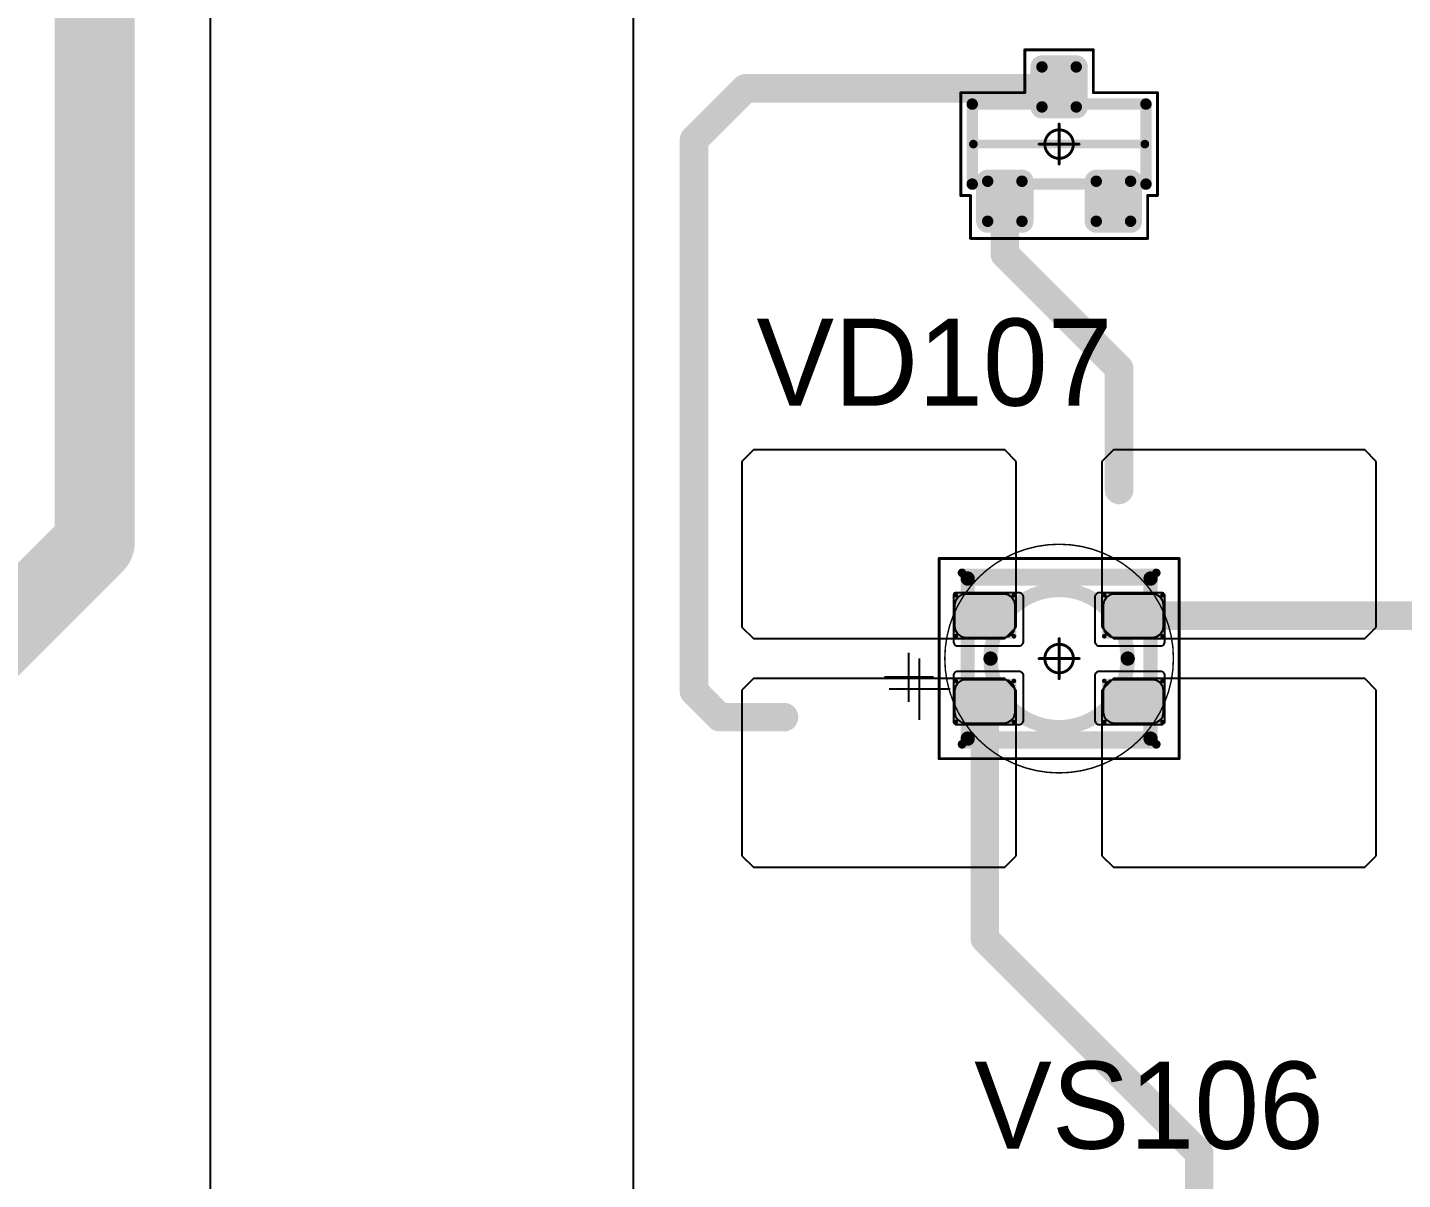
# Model space of a CAD drawing. Header units: millimetres. Extents: x 0 to 400, y 0 to 511.
# Drawn here: x 161.95 to 186.01, y 132.39 to 152.54 of the extents above; entities that cross this region are included whole.
import ezdxf

# ---------------------------------------------------------------- set-up
doc = ezdxf.new("R2010")
doc.units = ezdxf.units.MM
for name, color, linetype in [('Mechanical13', 56, 'Continuous'), ('Mechanical15', 56, 'Continuous'), ('Mechanical2', 216, 'Continuous'), ('TopLayer', 1, 'Continuous'), ('TopOverlay', 2, 'Continuous'), ('TopPaste', 8, 'Continuous'), ('TopSolder', 216, 'Continuous')]:
    doc.layers.add(name, color=color, linetype=linetype)

# ---------------------------------------------------------------- blocks, each defined once
blk = doc.blocks.new('SOT23_490')
at = {"layer": 'Mechanical13', "const_width": 0.2}
for points in [[(-0.7, 1.52), (0.7, 1.52)], [(-0.7, 1.52), (-0.7, -1.52)], [(0.7, 1.52), (0.7, -1.52)], [(-0.7, -1.52), (0.7, -1.52)]]:
    blk.add_lwpolyline(points, dxfattribs=at)
at = {"layer": 'Mechanical13', "const_width": 0.1}
for points in [[(-0.75, 1.52, 1), (-0.65, 1.52, 1)], [(-0.75, 1.52, 1), (-0.65, 1.52, 1)], [(0.65, 1.52, 1), (0.75, 1.52, 1)], [(0.65, 1.52, 1), (0.75, 1.52, 1)], [(-0.75, -1.52, 1), (-0.65, -1.52, 1)], [(-0.75, -1.52, 1), (-0.65, -1.52, 1)], [(0.65, -1.52, 1), (0.75, -1.52, 1)], [(0.65, -1.52, 1), (0.75, -1.52, 1)]]:
    blk.add_lwpolyline(points, format="xyb", close=True, dxfattribs=at)
at = {"layer": 'Mechanical15', "const_width": 0.05}
for points in [[(-0.9, 1.72), (-0.9, 1.55)], [(-0.9, 1.72), (0.9, 1.72)], [(0.9, 1.72), (0.9, 0.6)], [(-1.65, 1.55), (-1.65, -1.55)], [(-1.65, 1.55), (-0.9, 1.55)], [(0.9, 0.6), (1.65, 0.6)], [(1.65, 0.6), (1.65, -0.6)], [(0, 0.35), (0, -0.35)], [(-0.35, 0), (0.35, 0)], [(0.9, -0.6), (1.65, -0.6)], [(0.9, -0.6), (0.9, -1.72)], [(-1.65, -1.55), (-0.9, -1.55)], [(-0.9, -1.55), (-0.9, -1.72)], [(-0.9, -1.72), (0.9, -1.72)]]:
    blk.add_lwpolyline(points, dxfattribs=at)
at = {"layer": 'Mechanical15'}
for points, const_width in [([(-0.913, 1.72, 1), (-0.888, 1.72, 1)], 0.025), ([(-0.913, 1.72, 1), (-0.888, 1.72, 1)], 0.025), ([(0.888, 1.72, 1), (0.913, 1.72, 1)], 0.025), ([(0.888, 1.72, 1), (0.913, 1.72, 1)], 0.025), ([(-1.662, 1.55, 1), (-1.637, 1.55, 1)], 0.025), ([(-1.662, 1.55, 1), (-1.637, 1.55, 1)], 0.025), ([(-0.913, 1.55, 1), (-0.888, 1.55, 1)], 0.025), ([(-0.913, 1.55, 1), (-0.888, 1.55, 1)], 0.025), ([(0.888, 0.6, 1), (0.913, 0.6, 1)], 0.025), ([(0.888, 0.6, 1), (0.913, 0.6, 1)], 0.025), ([(1.637, 0.6, 1), (1.662, 0.6, 1)], 0.025), ([(1.637, 0.6, 1), (1.662, 0.6, 1)], 0.025), ([(0.25, 0, 1), (-0.25, 0, 1)], 0.05), ([(-0.012, 0.35, 1), (0.012, 0.35, 1)], 0.025), ([(-0.362, 0, 1), (-0.337, 0, 1)], 0.025), ([(-0.262, 0, 1), (-0.238, 0, 1)], 0.025), ([(0.238, 0, 1), (0.262, 0, 1)], 0.025), ([(0.337, 0, 1), (0.362, 0, 1)], 0.025), ([(-0.012, -0.35, 1), (0.012, -0.35, 1)], 0.025), ([(0.888, -0.6, 1), (0.913, -0.6, 1)], 0.025), ([(0.888, -0.6, 1), (0.913, -0.6, 1)], 0.025), ([(1.637, -0.6, 1), (1.662, -0.6, 1)], 0.025), ([(1.637, -0.6, 1), (1.662, -0.6, 1)], 0.025), ([(-1.662, -1.55, 1), (-1.637, -1.55, 1)], 0.025), ([(-1.662, -1.55, 1), (-1.637, -1.55, 1)], 0.025), ([(-0.913, -1.55, 1), (-0.888, -1.55, 1)], 0.025), ([(-0.913, -1.55, 1), (-0.888, -1.55, 1)], 0.025), ([(-0.913, -1.72, 1), (-0.888, -1.72, 1)], 0.025), ([(-0.913, -1.72, 1), (-0.888, -1.72, 1)], 0.025), ([(0.888, -1.72, 1), (0.913, -1.72, 1)], 0.025), ([(0.888, -1.72, 1), (0.913, -1.72, 1)], 0.025)]:
    blk.add_lwpolyline(points, format="xyb", close=True, dxfattribs=dict(at, const_width=const_width))
at = {"layer": 'TopLayer', "const_width": 0.1}
for points in [[(-1.4, 1.25, 1), (-1.3, 1.25, 1)], [(-0.7, 1.25, 1), (-0.6, 1.25, 1)], [(-1.4, 0.65, 1), (-1.3, 0.65, 1)], [(-0.7, 0.65, 1), (-0.6, 0.65, 1)], [(0.6, 0.3, 1), (0.7, 0.3, 1)], [(1.3, 0.3, 1), (1.4, 0.3, 1)], [(0.6, -0.3, 1), (0.7, -0.3, 1)], [(1.3, -0.3, 1), (1.4, -0.3, 1)], [(-1.4, -0.65, 1), (-1.3, -0.65, 1)], [(-0.7, -0.65, 1), (-0.6, -0.65, 1)], [(-1.4, -1.25, 1), (-1.3, -1.25, 1)], [(-0.7, -1.25, 1), (-0.6, -1.25, 1)]]:
    blk.add_lwpolyline(points, format="xyb", close=True, dxfattribs=at)
at = {"layer": 'TopLayer'}
for points in [[(-1.45, 1.25), (-1.45, 0.65), (-0.55, 1.25), (-0.55, 0.65)], [(-1.35, 1.35), (-1.35, 0.55), (-0.65, 1.35), (-0.65, 0.55)], [(0.55, 0.3), (0.55, -0.3), (1.45, 0.3), (1.45, -0.3)], [(0.65, 0.4), (0.65, -0.4), (1.35, 0.4), (1.35, -0.4)], [(-1.45, -0.65), (-1.45, -1.25), (-0.55, -0.65), (-0.55, -1.25)], [(-1.35, -0.55), (-1.35, -1.35), (-0.65, -0.55), (-0.65, -1.35)]]:
    blk.add_solid(points, dxfattribs=at)
at = {"layer": 'TopOverlay', "const_width": 0.15}
blk.add_lwpolyline([(0, 1.5), (0, -1.5)], dxfattribs=at)
at = {"layer": 'TopOverlay', "const_width": 0.075}
for points in [[(-0.038, 1.5, 1), (0.038, 1.5, 1)], [(-0.038, -1.5, 1), (0.038, -1.5, 1)]]:
    blk.add_lwpolyline(points, format="xyb", close=True, dxfattribs=at)
at = {"layer": 'TopPaste', "const_width": 0.075}
for points in [[(-1.387, 1.25, 1), (-1.313, 1.25, 1)], [(-0.687, 1.25, 1), (-0.613, 1.25, 1)], [(-1.387, 0.65, 1), (-1.313, 0.65, 1)], [(-0.687, 0.65, 1), (-0.613, 0.65, 1)], [(0.613, 0.3, 1), (0.687, 0.3, 1)], [(1.313, 0.3, 1), (1.387, 0.3, 1)], [(0.613, -0.3, 1), (0.687, -0.3, 1)], [(1.313, -0.3, 1), (1.387, -0.3, 1)], [(-1.387, -0.65, 1), (-1.313, -0.65, 1)], [(-0.687, -0.65, 1), (-0.613, -0.65, 1)], [(-1.387, -1.25, 1), (-1.313, -1.25, 1)], [(-0.687, -1.25, 1), (-0.613, -1.25, 1)]]:
    blk.add_lwpolyline(points, format="xyb", close=True, dxfattribs=at)
at = {"layer": 'TopPaste'}
for points in [[(-1.425, 1.25), (-1.425, 0.65), (-0.575, 1.25), (-0.575, 0.65)], [(-1.35, 1.325), (-1.35, 0.575), (-0.65, 1.325), (-0.65, 0.575)], [(0.575, 0.3), (0.575, -0.3), (1.425, 0.3), (1.425, -0.3)], [(0.65, 0.375), (0.65, -0.375), (1.35, 0.375), (1.35, -0.375)], [(-1.425, -0.65), (-1.425, -1.25), (-0.575, -0.65), (-0.575, -1.25)], [(-1.35, -0.575), (-1.35, -1.325), (-0.65, -0.575), (-0.65, -1.325)]]:
    blk.add_solid(points, dxfattribs=at)
at = {"layer": 'TopSolder', "const_width": 0.202}
for points in [[(-1.451, 1.25, 1), (-1.249, 1.25, 1)], [(-0.751, 1.25, 1), (-0.549, 1.25, 1)], [(-1.451, 0.65, 1), (-1.249, 0.65, 1)], [(-0.751, 0.65, 1), (-0.549, 0.65, 1)], [(0.549, 0.3, 1), (0.751, 0.3, 1)], [(1.249, 0.3, 1), (1.451, 0.3, 1)], [(0.549, -0.3, 1), (0.751, -0.3, 1)], [(1.249, -0.3, 1), (1.451, -0.3, 1)], [(-1.451, -0.65, 1), (-1.249, -0.65, 1)], [(-0.751, -0.65, 1), (-0.549, -0.65, 1)], [(-1.451, -1.25, 1), (-1.249, -1.25, 1)], [(-0.751, -1.25, 1), (-0.549, -1.25, 1)]]:
    blk.add_lwpolyline(points, format="xyb", close=True, dxfattribs=at)
at = {"layer": 'TopSolder'}
for points in [[(-1.35, 1.452), (-1.35, 0.448), (-0.65, 1.452), (-0.65, 0.448)], [(-1.552, 1.25), (-1.552, 0.65), (-0.448, 1.25), (-0.448, 0.65)], [(0.65, 0.502), (0.65, -0.502), (1.35, 0.502), (1.35, -0.502)], [(0.448, 0.3), (0.448, -0.3), (1.552, 0.3), (1.552, -0.3)], [(-1.35, -0.448), (-1.35, -1.452), (-0.65, -0.448), (-0.65, -1.452)], [(-1.552, -0.65), (-1.552, -1.25), (-0.448, -0.65), (-0.448, -1.25)]]:
    blk.add_solid(points, dxfattribs=at)
blk = doc.blocks.new('E65F_694')
at = {"layer": 'Mechanical13'}
for p, q in [((2.441, 1.071), (2.441, 0)), ((1.905, 0.536), (2.976, 0.536))]:
    blk.add_line(p, q, dxfattribs=at)
at = {"layer": 'Mechanical13', "const_width": 0.25}
for points in [[(-1.6, 1.4), (-1.6, -1.4)], [(1.6, 1.4), (-1.6, 1.4)], [(1.6, 1.4), (1.6, -1.4)], [(1.6, -1.4), (-1.6, -1.4)]]:
    blk.add_lwpolyline(points, dxfattribs=at)
at = {"layer": 'Mechanical13'}
for points, const_width in [([(-1.663, 1.4, 1), (-1.538, 1.4, 1)], 0.125), ([(-1.663, 1.4, 1), (-1.538, 1.4, 1)], 0.125), ([(1.537, 1.4, 1), (1.662, 1.4, 1)], 0.125), ([(1.537, 1.4, 1), (1.662, 1.4, 1)], 0.125), ([(1.2, 0, 1), (-1.2, 0, 1)], 0.25), ([(-1.263, 0, 1), (-1.138, 0, 1)], 0.125), ([(1.137, 0, 1), (1.262, 0, 1)], 0.125), ([(-1.663, -1.4, 1), (-1.538, -1.4, 1)], 0.125), ([(-1.663, -1.4, 1), (-1.538, -1.4, 1)], 0.125), ([(1.537, -1.4, 1), (1.662, -1.4, 1)], 0.125), ([(1.537, -1.4, 1), (1.662, -1.4, 1)], 0.125)]:
    blk.add_lwpolyline(points, format="xyb", close=True, dxfattribs=dict(at, const_width=const_width))
at = {"layer": 'Mechanical15', "const_width": 0.05}
for points in [[(2.1, 1.75), (-2.1, 1.75)], [(-2.1, 1.75), (-2.1, -1.75)], [(2.1, 1.75), (2.1, -1.75)], [(0, 0.35), (0, -0.35)], [(0, 0.35), (0, -0.35)], [(0.35, 0), (-0.35, 0)], [(0.35, 0), (-0.35, 0)], [(2.1, -1.75), (-2.1, -1.75)]]:
    blk.add_lwpolyline(points, dxfattribs=at)
at = {"layer": 'Mechanical15'}
for points, const_width in [([(-2.113, 1.75, 1), (-2.088, 1.75, 1)], 0.025), ([(-2.113, 1.75, 1), (-2.088, 1.75, 1)], 0.025), ([(2.087, 1.75, 1), (2.112, 1.75, 1)], 0.025), ([(2.087, 1.75, 1), (2.112, 1.75, 1)], 0.025), ([(0.25, 0, 1), (-0.25, 0, 1)], 0.05), ([(0.25, 0, 1), (-0.25, 0, 1)], 0.05), ([(-0.013, 0.35, 1), (0.012, 0.35, 1)], 0.025), ([(-0.013, 0.35, 1), (0.012, 0.35, 1)], 0.025), ([(-0.363, 0, 1), (-0.338, 0, 1)], 0.025), ([(-0.363, 0, 1), (-0.338, 0, 1)], 0.025), ([(-0.263, 0, 1), (-0.238, 0, 1)], 0.025), ([(-0.263, 0, 1), (-0.238, 0, 1)], 0.025), ([(0.237, 0, 1), (0.262, 0, 1)], 0.025), ([(0.237, 0, 1), (0.262, 0, 1)], 0.025), ([(0.337, 0, 1), (0.362, 0, 1)], 0.025), ([(0.337, 0, 1), (0.362, 0, 1)], 0.025), ([(-0.013, -0.35, 1), (0.012, -0.35, 1)], 0.025), ([(-0.013, -0.35, 1), (0.012, -0.35, 1)], 0.025), ([(-2.113, -1.75, 1), (-2.088, -1.75, 1)], 0.025), ([(-2.113, -1.75, 1), (-2.088, -1.75, 1)], 0.025), ([(2.087, -1.75, 1), (2.112, -1.75, 1)], 0.025), ([(2.087, -1.75, 1), (2.112, -1.75, 1)], 0.025)]:
    blk.add_lwpolyline(points, format="xyb", close=True, dxfattribs=dict(at, const_width=const_width))
at = {"layer": 'TopLayer'}
for p, q in [((-5.35, 3.65), (-5.55, 3.45)), ((-0.95, 3.65), (-5.35, 3.65)), ((-5.35, 3.65), (-5.35, 3.65)), ((-0.75, 3.45), (-0.95, 3.65)), ((0.95, 3.65), (0.75, 3.45)), ((5.35, 3.65), (0.95, 3.65)), ((0.95, 3.65), (0.95, 3.65)), ((5.55, 3.45), (5.35, 3.65)), ((-5.55, 3.45), (-5.55, 3.45)), ((-5.55, 3.45), (-5.55, 0.55)), ((-0.75, 0.55), (-0.75, 3.45)), ((0.75, 3.45), (0.75, 3.45)), ((0.75, 3.45), (0.75, 0.55)), ((5.55, 0.55), (5.55, 3.45)), ((-5.55, 0.55), (-5.35, 0.35)), ((-0.95, 0.35), (-0.75, 0.55)), ((0.75, 0.55), (0.95, 0.35)), ((5.35, 0.35), (5.55, 0.55)), ((-5.35, 0.35), (-0.95, 0.35)), ((0.95, 0.35), (5.35, 0.35)), ((-5.35, -0.35), (-5.55, -0.55)), ((-0.95, -0.35), (-5.35, -0.35)), ((-5.35, -0.35), (-5.35, -0.35)), ((-0.75, -0.55), (-0.95, -0.35)), ((0.95, -0.35), (0.75, -0.55)), ((5.35, -0.35), (0.95, -0.35)), ((0.95, -0.35), (0.95, -0.35)), ((5.55, -0.55), (5.35, -0.35)), ((-5.55, -0.55), (-5.55, -0.55)), ((-5.55, -0.55), (-5.55, -3.45)), ((-0.75, -3.45), (-0.75, -0.55)), ((0.75, -0.55), (0.75, -0.55)), ((0.75, -0.55), (0.75, -3.45)), ((5.55, -3.45), (5.55, -0.55)), ((-5.55, -3.45), (-5.35, -3.65)), ((-0.95, -3.65), (-0.75, -3.45)), ((0.75, -3.45), (0.95, -3.65)), ((5.35, -3.65), (5.55, -3.45)), ((-5.35, -3.65), (-0.95, -3.65)), ((0.95, -3.65), (5.35, -3.65))]:
    blk.add_line(p, q, dxfattribs=at)
at = {"layer": 'TopLayer', "const_width": 0.04}
for points in [[(-1.83, 1.11, 1), (-1.79, 1.11, 1)], [(-0.81, 1.11, 1), (-0.77, 1.11, 1)], [(0.77, 1.11, 1), (0.81, 1.11, 1)], [(1.79, 1.11, 1), (1.83, 1.11, 1)], [(-1.83, 0.39, 1), (-1.79, 0.39, 1)], [(-0.81, 0.39, 1), (-0.77, 0.39, 1)], [(0.77, 0.39, 1), (0.81, 0.39, 1)], [(1.79, 0.39, 1), (1.83, 0.39, 1)], [(-1.83, -0.39, 1), (-1.79, -0.39, 1)], [(-0.81, -0.39, 1), (-0.77, -0.39, 1)], [(0.77, -0.39, 1), (0.81, -0.39, 1)], [(1.79, -0.39, 1), (1.83, -0.39, 1)], [(-1.83, -1.11, 1), (-1.79, -1.11, 1)], [(-0.81, -1.11, 1), (-0.77, -1.11, 1)], [(0.77, -1.11, 1), (0.81, -1.11, 1)], [(1.79, -1.11, 1), (1.83, -1.11, 1)]]:
    blk.add_lwpolyline(points, format="xyb", close=True, dxfattribs=at)
at = {"layer": 'TopLayer'}
for points in [[(-1.85, 1.11), (-1.85, 0.39), (-0.75, 1.11), (-0.75, 0.39)], [(-1.81, 1.15), (-1.81, 0.35), (-0.79, 1.15), (-0.79, 0.35)], [(0.75, 1.11), (0.75, 0.39), (1.85, 1.11), (1.85, 0.39)], [(0.79, 1.15), (0.79, 0.35), (1.81, 1.15), (1.81, 0.35)], [(-1.85, -0.39), (-1.85, -1.11), (-0.75, -0.39), (-0.75, -1.11)], [(-1.81, -0.35), (-1.81, -1.15), (-0.79, -0.35), (-0.79, -1.15)], [(0.75, -0.39), (0.75, -1.11), (1.85, -0.39), (1.85, -1.11)], [(0.79, -0.35), (0.79, -1.15), (1.81, -0.35), (1.81, -1.15)]]:
    blk.add_solid(points, dxfattribs=at)
at = {"layer": 'TopOverlay'}
for p, q in [((2.628, 0.757), (2.628, -0.1)), ((2.2, 0.328), (3.057, 0.328))]:
    blk.add_line(p, q, dxfattribs=at)
at = {"layer": 'TopOverlay', "const_width": 0.15}
for points in [[(1.7, 1.5), (-1.7, 1.5)], [(1.7, -1.5), (-1.7, -1.5)]]:
    blk.add_lwpolyline(points, dxfattribs=at)
at = {"layer": 'TopOverlay', "const_width": 0.075}
for points in [[(-1.738, 1.5, 1), (-1.663, 1.5, 1)], [(1.662, 1.5, 1), (1.737, 1.5, 1)], [(-1.738, -1.5, 1), (-1.663, -1.5, 1)], [(1.662, -1.5, 1), (1.737, -1.5, 1)]]:
    blk.add_lwpolyline(points, format="xyb", close=True, dxfattribs=at)
at = {"layer": 'TopPaste'}
for p, q in [((-1.814, 1.011), (-1.829, 0.938)), ((-1.773, 1.073), (-1.814, 1.011)), ((-1.711, 1.114), (-1.773, 1.073)), ((-1.638, 1.129), (-1.711, 1.114)), ((-0.963, 1.129), (-1.638, 1.129)), ((-0.889, 1.114), (-0.963, 1.129)), ((-0.827, 1.073), (-0.889, 1.114)), ((-0.786, 1.011), (-0.827, 1.073)), ((-0.771, 0.938), (-0.786, 1.011)), ((0.786, 1.011), (0.771, 0.938)), ((0.827, 1.073), (0.786, 1.011)), ((0.889, 1.114), (0.827, 1.073)), ((0.962, 1.129), (0.889, 1.114)), ((1.637, 1.129), (0.962, 1.129)), ((1.711, 1.114), (1.637, 1.129)), ((1.773, 1.073), (1.711, 1.114)), ((1.814, 1.011), (1.773, 1.073)), ((1.829, 0.938), (1.814, 1.011)), ((-1.829, 0.938), (-1.829, 0.563)), ((-0.771, 0.563), (-0.771, 0.938)), ((0.771, 0.938), (0.771, 0.563)), ((1.829, 0.563), (1.829, 0.938)), ((-1.829, 0.563), (-1.814, 0.489)), ((-1.814, 0.489), (-1.773, 0.427)), ((-0.827, 0.427), (-0.786, 0.489)), ((-0.786, 0.489), (-0.771, 0.563)), ((0.771, 0.563), (0.786, 0.489)), ((0.786, 0.489), (0.827, 0.427)), ((1.773, 0.427), (1.814, 0.489)), ((1.814, 0.489), (1.829, 0.563)), ((-1.773, 0.427), (-1.711, 0.386)), ((-1.711, 0.386), (-1.638, 0.371)), ((-1.638, 0.371), (-0.963, 0.371)), ((-0.963, 0.371), (-0.889, 0.386)), ((-0.889, 0.386), (-0.827, 0.427)), ((0.827, 0.427), (0.889, 0.386)), ((0.889, 0.386), (0.962, 0.371)), ((0.962, 0.371), (1.637, 0.371)), ((1.637, 0.371), (1.711, 0.386)), ((1.711, 0.386), (1.773, 0.427)), ((-1.773, -0.427), (-1.814, -0.489)), ((-1.711, -0.386), (-1.773, -0.427)), ((-1.638, -0.371), (-1.711, -0.386)), ((-0.963, -0.371), (-1.638, -0.371)), ((-0.889, -0.386), (-0.963, -0.371)), ((-0.827, -0.427), (-0.889, -0.386)), ((-0.786, -0.489), (-0.827, -0.427)), ((0.827, -0.427), (0.786, -0.489)), ((0.889, -0.386), (0.827, -0.427)), ((0.962, -0.371), (0.889, -0.386)), ((1.637, -0.371), (0.962, -0.371)), ((1.711, -0.386), (1.637, -0.371)), ((1.773, -0.427), (1.711, -0.386)), ((1.814, -0.489), (1.773, -0.427)), ((-1.814, -0.489), (-1.829, -0.563)), ((-1.829, -0.563), (-1.829, -0.938)), ((-0.771, -0.563), (-0.786, -0.489)), ((-0.771, -0.938), (-0.771, -0.563)), ((0.786, -0.489), (0.771, -0.563)), ((0.771, -0.563), (0.771, -0.938)), ((1.829, -0.563), (1.814, -0.489)), ((1.829, -0.938), (1.829, -0.563)), ((-1.829, -0.938), (-1.814, -1.011)), ((-0.786, -1.011), (-0.771, -0.938)), ((0.771, -0.938), (0.786, -1.011)), ((1.814, -1.011), (1.829, -0.938)), ((-1.814, -1.011), (-1.773, -1.073)), ((-1.773, -1.073), (-1.711, -1.114)), ((-1.711, -1.114), (-1.638, -1.129)), ((-1.638, -1.129), (-0.963, -1.129)), ((-0.963, -1.129), (-0.889, -1.114)), ((-0.889, -1.114), (-0.827, -1.073)), ((-0.827, -1.073), (-0.786, -1.011)), ((0.786, -1.011), (0.827, -1.073)), ((0.827, -1.073), (0.889, -1.114)), ((0.889, -1.114), (0.962, -1.129)), ((0.962, -1.129), (1.637, -1.129)), ((1.637, -1.129), (1.711, -1.114)), ((1.711, -1.114), (1.773, -1.073)), ((1.773, -1.073), (1.814, -1.011))]:
    blk.add_line(p, q, dxfattribs=at)
at = {"layer": 'TopSolder'}
for p, q in [((-1.842, 1.129), (-1.85, 1.111)), ((-1.85, 1.111), (-1.85, 1.101)), ((-1.85, 1.101), (-1.85, 1.101)), ((-1.85, 1.101), (-1.85, 0.301)), ((-1.828, 1.143), (-1.842, 1.129)), ((-1.81, 1.151), (-1.828, 1.143)), ((-1.8, 1.151), (-1.81, 1.151)), ((-0.7, 1.151), (-1.8, 1.151)), ((-0.685, 1.151), (-0.7, 1.151)), ((-0.7, 1.151), (-0.7, 1.151)), ((-0.658, 1.139), (-0.685, 1.151)), ((-0.636, 1.118), (-0.658, 1.139)), ((-0.625, 1.09), (-0.636, 1.118)), ((-0.625, 1.076), (-0.625, 1.09)), ((-0.625, 0.301), (-0.625, 1.076)), ((0.636, 1.118), (0.625, 1.09)), ((0.625, 1.09), (0.625, 1.076)), ((0.625, 1.076), (0.625, 1.076)), ((0.625, 1.076), (0.625, 0.301)), ((0.657, 1.139), (0.636, 1.118)), ((0.685, 1.151), (0.657, 1.139)), ((0.7, 1.151), (0.685, 1.151)), ((1.8, 1.151), (0.7, 1.151)), ((1.81, 1.151), (1.8, 1.151)), ((1.8, 1.151), (1.8, 1.151)), ((1.828, 1.143), (1.81, 1.151)), ((1.842, 1.129), (1.828, 1.143)), ((1.85, 1.111), (1.842, 1.129)), ((1.85, 1.101), (1.85, 1.111)), ((1.85, 0.301), (1.85, 1.101)), ((-1.85, 0.301), (-1.85, 0.286)), ((-1.85, 0.286), (-1.839, 0.258)), ((-1.839, 0.258), (-1.818, 0.237)), ((-0.658, 0.237), (-0.636, 0.258)), ((-0.636, 0.258), (-0.625, 0.286)), ((-0.625, 0.286), (-0.625, 0.301)), ((-0.625, 0.301), (-0.625, 0.301)), ((0.625, 0.301), (0.625, 0.286)), ((0.625, 0.286), (0.636, 0.258)), ((0.636, 0.258), (0.657, 0.237)), ((1.817, 0.237), (1.839, 0.258)), ((1.839, 0.258), (1.85, 0.286)), ((1.85, 0.286), (1.85, 0.301)), ((1.85, 0.301), (1.85, 0.301)), ((-1.818, 0.237), (-1.79, 0.226)), ((-1.79, 0.226), (-1.775, 0.226)), ((-1.775, 0.226), (-1.775, 0.226)), ((-1.775, 0.226), (-0.7, 0.226)), ((-0.7, 0.226), (-0.685, 0.226)), ((-0.685, 0.226), (-0.658, 0.237)), ((0.657, 0.237), (0.685, 0.226)), ((0.685, 0.226), (0.7, 0.226)), ((0.7, 0.226), (0.7, 0.226)), ((0.7, 0.226), (1.775, 0.226)), ((1.775, 0.226), (1.79, 0.226)), ((1.79, 0.226), (1.817, 0.237)), ((-1.818, -0.236), (-1.839, -0.257)), ((-1.79, -0.224), (-1.818, -0.236)), ((-1.775, -0.224), (-1.79, -0.224)), ((-0.7, -0.224), (-1.775, -0.224)), ((-0.685, -0.224), (-0.7, -0.224)), ((-0.7, -0.224), (-0.7, -0.224)), ((-0.658, -0.236), (-0.685, -0.224)), ((-0.636, -0.257), (-0.658, -0.236)), ((0.657, -0.236), (0.636, -0.257)), ((0.685, -0.224), (0.657, -0.236)), ((0.7, -0.224), (0.685, -0.224)), ((1.775, -0.224), (0.7, -0.224)), ((1.79, -0.224), (1.775, -0.224)), ((1.775, -0.224), (1.775, -0.224)), ((1.817, -0.236), (1.79, -0.224)), ((1.839, -0.257), (1.817, -0.236)), ((-1.839, -0.257), (-1.85, -0.285)), ((-1.85, -0.285), (-1.85, -0.299)), ((-1.85, -0.299), (-1.85, -0.299)), ((-1.85, -0.299), (-1.85, -1.099)), ((-0.625, -0.285), (-0.636, -0.257)), ((-0.625, -0.299), (-0.625, -0.285)), ((-0.625, -1.074), (-0.625, -0.299)), ((0.636, -0.257), (0.625, -0.285)), ((0.625, -0.285), (0.625, -0.299)), ((0.625, -0.299), (0.625, -0.299)), ((0.625, -0.299), (0.625, -1.074)), ((1.85, -0.285), (1.839, -0.257)), ((1.85, -0.299), (1.85, -0.285)), ((1.85, -1.099), (1.85, -0.299)), ((-1.85, -1.099), (-1.85, -1.109)), ((-1.85, -1.109), (-1.842, -1.128)), ((-1.842, -1.128), (-1.828, -1.142)), ((-1.828, -1.142), (-1.81, -1.149)), ((-1.81, -1.149), (-1.8, -1.149)), ((-1.8, -1.149), (-0.7, -1.149)), ((-1.8, -1.149), (-1.8, -1.149)), ((-0.7, -1.149), (-0.685, -1.149)), ((-0.685, -1.149), (-0.658, -1.138)), ((-0.658, -1.138), (-0.636, -1.117)), ((-0.636, -1.117), (-0.625, -1.089)), ((-0.625, -1.089), (-0.625, -1.074)), ((-0.625, -1.074), (-0.625, -1.074)), ((0.625, -1.074), (0.625, -1.089)), ((0.625, -1.089), (0.636, -1.117)), ((0.636, -1.117), (0.657, -1.138)), ((0.657, -1.138), (0.685, -1.149)), ((0.685, -1.149), (0.7, -1.149)), ((0.7, -1.149), (1.8, -1.149)), ((0.7, -1.149), (0.7, -1.149)), ((1.8, -1.149), (1.81, -1.149)), ((1.81, -1.149), (1.828, -1.142)), ((1.828, -1.142), (1.842, -1.128)), ((1.842, -1.128), (1.85, -1.109)), ((1.85, -1.109), (1.85, -1.099)), ((1.85, -1.099), (1.85, -1.099))]:
    blk.add_line(p, q, dxfattribs=at)

msp = doc.modelspace()

# ---------------------------------------------------------------- linework, layer by layer
at = {"layer": 'Mechanical2'}
for points, const_width in [([(182, 141.5, 1), (178, 141.5, 1)], 0.0254), ([(180, 143.5, 1), (180, 143.5, 1)], 0.0005), ([(177.994, 141.5, 1), (178.006, 141.5, 1)], 0.0127), ([(178, 141.5, 1), (178, 141.5, 1)], 0.0005), ([(181.994, 141.5, 1), (182.006, 141.5, 1)], 0.0127), ([(182, 141.5, 1), (182, 141.5, 1)], 0.0005), ([(180, 139.5, 1), (180, 139.5, 1)], 0.0005)]:
    msp.add_lwpolyline(points, format="xyb", close=True, dxfattribs=dict(at, const_width=const_width))
at = {"layer": 'Mechanical2', "const_width": 0.001}
for points in [[(180, 139.5), (180, 143.5)], [(178, 141.5), (182, 141.5)]]:
    msp.add_lwpolyline(points, dxfattribs=at)
at = {"layer": 'TopLayer'}
for p, q in [((165.15, 16.5), (165.15, 161.05)), ((172.55, 161.05), (172.55, 16.5))]:
    msp.add_line(p, q, dxfattribs=at)
for points, const_width in [([(163.125, 143.525), (163.125, 160.975)], 1.4), ([(173.612, 150.575), (174.512, 151.475)], 0.5), ([(174.512, 151.475), (179.912, 151.475)], 0.5), ([(173.612, 140.925), (173.612, 150.575)], 0.5), ([(179.05, 148.575), (179.05, 149.5)], 0.5), ([(179.05, 148.575), (181.05, 146.575)], 0.5), ([(181.05, 144.45), (181.05, 146.575)], 0.5), ([(147.85, 128.25), (163.125, 143.525)], 1.4), ([(181.3, 142.25), (193.562, 142.25)], 0.5), ([(173.612, 140.925), (174.062, 140.475)], 0.5), ([(178.7, 136.6), (178.7, 140.75)], 0.5), ([(174.062, 140.475), (175.187, 140.475)], 0.5), ([(178.7, 136.6), (182.45, 132.85)], 0.5), ([(182.45, 124.55), (182.45, 132.85)], 0.5)]:
    msp.add_lwpolyline(points, dxfattribs=dict(at, const_width=const_width))
for points, const_width in [([(174.387, 151.475, 1), (174.637, 151.475, 1)], 0.25), ([(174.387, 151.475, 1), (174.637, 151.475, 1)], 0.25), ([(179.787, 151.475, 1), (180.037, 151.475, 1)], 0.25), ([(173.487, 150.575, 1), (173.737, 150.575, 1)], 0.25), ([(173.487, 150.575, 1), (173.737, 150.575, 1)], 0.25), ([(178.925, 149.5, 1), (179.175, 149.5, 1)], 0.25), ([(178.925, 148.575, 1), (179.175, 148.575, 1)], 0.25), ([(178.925, 148.575, 1), (179.175, 148.575, 1)], 0.25), ([(180.925, 146.575, 1), (181.175, 146.575, 1)], 0.25), ([(180.925, 146.575, 1), (181.175, 146.575, 1)], 0.25), ([(180.925, 144.45, 1), (181.175, 144.45, 1)], 0.25), ([(162.775, 143.525, 1), (163.475, 143.525, 1)], 0.7), ([(162.775, 143.525, 1), (163.475, 143.525, 1)], 0.7), ([(181.175, 142.25, 1), (181.425, 142.25, 1)], 0.25), ([(173.487, 140.925, 1), (173.737, 140.925, 1)], 0.25), ([(173.487, 140.925, 1), (173.737, 140.925, 1)], 0.25), ([(178.575, 140.75, 1), (178.825, 140.75, 1)], 0.25), ([(173.937, 140.475, 1), (174.187, 140.475, 1)], 0.25), ([(173.937, 140.475, 1), (174.187, 140.475, 1)], 0.25), ([(175.062, 140.475, 1), (175.312, 140.475, 1)], 0.25), ([(178.575, 136.6, 1), (178.825, 136.6, 1)], 0.25), ([(178.575, 136.6, 1), (178.825, 136.6, 1)], 0.25), ([(182.325, 132.85, 1), (182.575, 132.85, 1)], 0.25), ([(182.325, 132.85, 1), (182.575, 132.85, 1)], 0.25)]:
    msp.add_lwpolyline(points, format="xyb", close=True, dxfattribs=dict(at, const_width=const_width))

# ---------------------------------------------------------------- block references
for name, p, rotation in [('SOT23_490', (180, 150.5), 90), ('E65F_694', (180, 141.5), 180)]:
    msp.add_blockref(name, p, dxfattribs=dict(rotation=rotation))

# ---------------------------------------------------------------- texts
at = {"layer": 'TopOverlay'}
for s, p in [('VD107', (174.703, 145.924)), ('VS106', (178.514, 132.926))]:
    msp.add_text(s, height=1.524, dxfattribs=at).set_placement(p)

doc.saveas('drawing.dxf')
